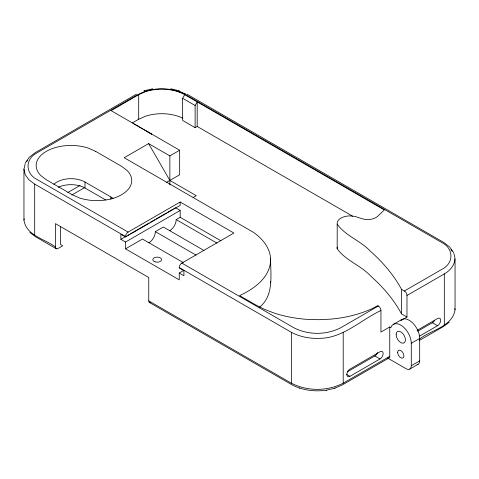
<?xml version="1.0" encoding="UTF-8"?>
<svg xmlns="http://www.w3.org/2000/svg" width="479" height="479" viewBox="0 0 479 479"><rect width="100%" height="100%" fill="white"/><g stroke="black" fill="none" stroke-linecap="round" stroke-linejoin="round"><path stroke-width="0.72" d="M166.65 182.289L179.667 174.781L179.667 150.232L169.865 155.891L148.604 143.616L124.181 157.717L253.355 232.291A75.448 43.559 0 0 1 270.581 258.492C271.252 276.67 254.397 288.801 239.608 295.603L255.888 304.997L264.534 309.368L274.228 313.08A87.31 50.409 0 0 0 307.183 319.355L318.804 319.703L330.402 319.152A87.31 50.409 0 0 0 372.518 308.44L377.727 305.65L378.356 306.015A3.664 2.12 60 0 1 380.949 310.506L380.949 332.061L389.762 326.971L390.912 327.636L391.69 325.912A14.849 8.574 60 0 1 403.498 327.085A14.849 8.574 60 0 1 411.281 343.287L411.281 365.74A7.335 4.233 60 0 1 406.096 368.734L387.804 358.172M270.587 258.492C270.545 275 274.281 295.8 259.193 307.482M60.611 226.627L60.611 244.589L62.689 245.787L58.019 248.481A3.664 2.12 -60 0 1 55.426 246.984C44.93 238.955 25.974 235.536 23.95 220.041L23.95 169.153L25.201 163.674M23.95 220.041L24.243 218.759M453.799 253.481C457.493 261.726 451.392 270.012 444.308 273.928L406.976 295.477L406.976 317.032L401.312 320.307M455.05 258.959L455.05 309.847C452.38 326.929 430.723 329.929 419.317 339.252M25.321 162.914L29.291 157.214L35.5 152.478L136.509 94.159M352.598 216.185L197.192 126.462L195.115 127.659L182.637 120.451L182.637 98.303L184.708 94.71L384.326 209.958L377.697 216.286A11.736 6.772 0 0 1 361.585 218.574L355.011 216.412L349.784 215.885A13.077 7.55 0 0 0 337.192 224.16L337.192 248.703C345.365 260.456 360.777 265.306 370.542 275.91C382.799 286.789 393.702 299.399 401.504 313.871L406.976 317.032M195.115 127.659L195.115 105.506L197.192 101.913L197.192 126.462M26.83 161.405L27.638 160.267M449.2 322.235L443.5 326.522L419.173 340.569M184.708 94.71A32.267 18.627 0 0 0 145.802 91.579L138.694 94.68L111.116 110.655L179.667 150.232M132.282 122.941L138.694 119.229L145.802 116.128A32.267 18.627 0 0 1 182.864 118.259M67.743 192.576L80.059 185.469M71.82 195.013L84.747 187.552M125.534 242.015L120.864 239.32L120.864 234.231L125.534 236.925L125.534 236.566A3.664 2.12 -60 0 1 128.127 232.076L180.182 202.018L233.902 233.034L181.84 263.091A3.664 2.12 -60 0 0 179.248 267.581L179.248 267.941L183.918 270.635L183.918 275.724L179.248 273.03L179.248 279.856L125.534 248.841L125.534 242.015L180.182 210.461L180.182 217.286L220.891 240.787M120.864 239.32L126.654 235.979M127.935 235.237L129.222 234.494M130.51 233.752L149.155 222.986M150.442 222.244L154.939 219.645M156.226 218.903L166.512 212.963M167.8 212.221L172.302 209.622M173.59 208.88L175.518 207.766L180.182 210.461M193.097 197.558L196.306 195.701L169.865 180.439L148.604 143.616M125.534 236.925L180.182 205.371L180.182 202.018M125.534 248.841L142.485 239.051L183.194 262.552M148.915 242.763A9.095 5.251 -60 0 0 155.346 231.626L163.333 227.016L204.036 250.517M169.758 230.728A9.095 5.251 -60 0 0 176.188 219.592L180.182 217.286M179.248 273.03L183.75 270.431M378.356 306.015L340.779 327.714C326.337 335.204 308.213 335.204 293.771 327.714L181.84 263.091M337.192 224.16C345.365 235.907 360.777 240.757 370.542 251.361C382.799 262.241 393.702 274.85 401.504 289.322L404.384 290.987L441.548 269.533C454.08 263.444 454.08 248.487 441.548 242.398L185.229 94.411C170.787 86.921 152.663 86.921 138.221 94.411L37.452 152.585C24.92 158.681 24.92 173.637 37.452 179.727L128.127 232.076M179.248 267.581L291.352 332.3C302.147 338.066 314.757 339.366 326.768 337.779C347.095 334.288 362.741 319.056 380.949 310.506M393.361 324.367L401.755 319.517M417.095 330.354L437.572 318.529A4.401 2.539 -60 0 1 440.68 320.325A4.401 2.539 -60 0 1 437.572 325.714L419.652 336.06M347.317 371.836L374.829 355.951A4.401 2.539 -60 0 0 377.524 352.598M417.67 331.217L432.387 322.72A4.401 2.539 -60 0 0 434.585 320.397M349.945 376.308L380.015 358.945A4.401 2.539 -60 0 0 383.128 353.556A4.401 2.539 -60 0 0 380.015 351.76L349.945 369.123A4.401 2.539 -60 0 0 346.832 374.512A4.401 2.539 -60 0 0 349.945 376.308L346.7 374.434M411.281 343.287L419.682 338.437A14.849 8.574 60 0 0 412.557 322.846A14.849 8.574 60 0 0 400.851 320.188M55.426 246.984L55.426 223.633L148.759 277.521L148.759 300.872L291.352 383.194C307.29 391.403 327.265 391.403 343.204 383.194L389.762 356.31L389.762 326.971M389.002 357.987L342.491 384.841L334.683 388.224M411.281 365.74L419.682 360.891L419.682 338.437M409.767 369.099L418.161 364.25M185.229 94.411L185.852 94.1L178.422 91.106L180.769 92.435M149.52 302.548L292.058 384.841C302.5 390.397 314.667 391.786 326.289 390.235L326.486 390.181M144.317 90.776L143.934 90.866L152.711 88.765M326.289 390.235L335.066 388.134M170.734 88.765L179.511 90.866M299.489 388.134L299.866 388.224M186.942 94.159L443.5 242.284L449.709 247.02L453.679 252.72M182.637 98.303L195.115 105.506M432.387 322.72L437.572 325.714M176.188 219.592L216.897 243.093M53.84 184.391A19.801 11.43 0 0 1 84.987 182.026L110.912 196.989A19.801 11.43 0 0 1 113.128 198.522M58.252 187.337A19.801 11.43 0 0 1 84.987 188.007L105.727 199.982M374.829 355.951L380.015 358.945M155.346 231.626L196.055 255.127M23.95 169.153L25.201 174.631L28.86 179.733L34.692 184.116L125.534 236.566M56.187 248.661L35.5 236.716L29.8 232.429M146.586 131.132L151.771 134.192L133.821 123.762M450.955 249.511L452.17 251.212M454.757 308.566L455.05 309.847M444.308 273.928L444.308 324.816M401.504 289.322L401.504 313.871M343.204 332.3L343.204 383.194M291.352 332.3L291.352 383.194M169.865 155.891L169.865 184.924M138.694 94.68L138.694 119.229M110.912 196.989L110.912 199.234M84.987 182.026L84.987 188.007M34.692 184.116L34.692 235.009M404.384 290.987A3.664 2.12 60 0 1 406.976 295.477M270.455 281.616A75.448 43.559 0 0 1 270.581 283.041M337.192 248.703A13.077 7.55 0 0 1 337.21 247.164M150.681 302.65A3.664 2.12 -60 0 1 148.759 300.872M389.762 356.31A3.664 2.12 60 0 1 387.84 358.094M419.682 360.891A7.335 4.233 60 0 1 417.089 364.579M95.614 151.34L88.399 148.143A34.829 20.112 0 0 0 46.355 151.34A34.829 20.112 0 0 0 40.823 175.613L46.355 179.775L72.281 194.743L79.496 197.941A34.829 20.112 0 0 0 121.54 194.743A34.829 20.112 0 0 0 127.073 170.47L121.54 166.309L95.614 151.34M155.01 261.845A4.401 2.539 0 0 0 161.615 259.648A4.401 2.539 0 0 0 155.01 257.445A4.401 2.539 0 0 0 155.01 261.845M396.115 334.534A6.598 3.808 60 0 0 403.114 343.239A6.598 3.808 60 0 0 403.114 333.905A6.598 3.808 60 0 0 396.115 334.534M397.672 352.346A4.401 2.539 60 0 0 402.336 358.148A4.401 2.539 60 0 0 402.336 351.927A4.401 2.539 60 0 0 397.672 352.346"/></g></svg>
